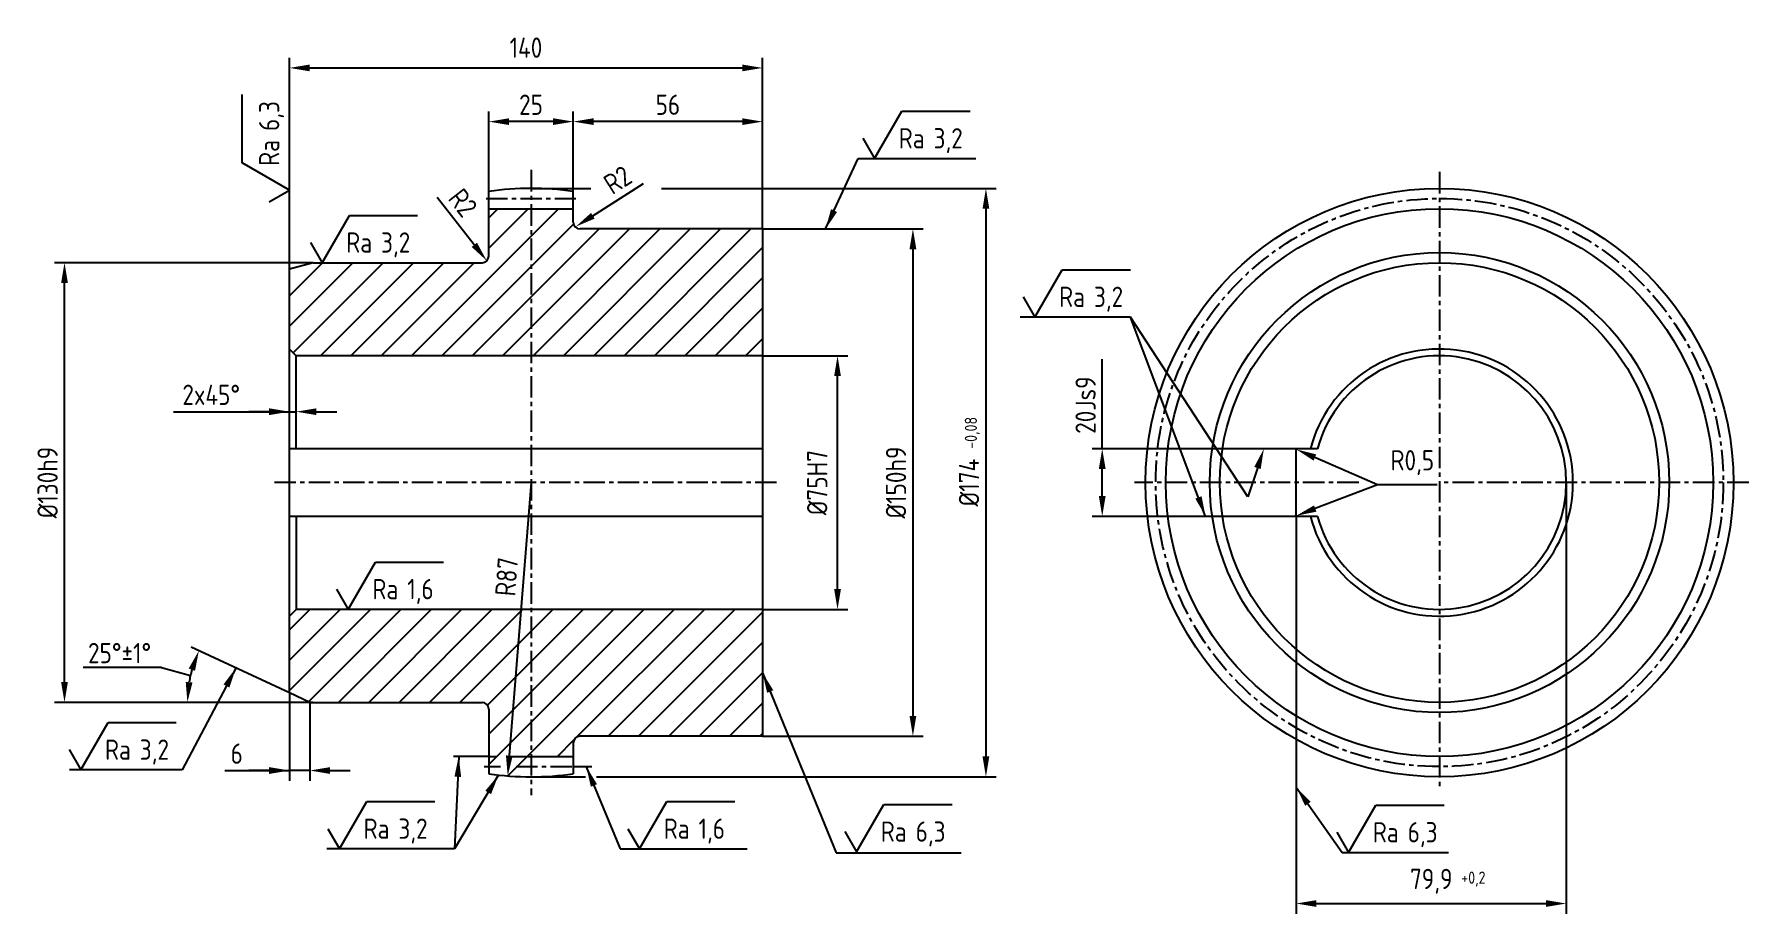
# Model space of a CAD drawing. Header units: millimetres. Extents: x 58 to 566, y 131 to 391.
import ezdxf

# ---------------------------------------------------------------- set-up
doc = ezdxf.new("R2010")
doc.units = ezdxf.units.MM
doc.linetypes.add('CENTER', pattern=[50.8, 31.75, -6.35, 6.35, -6.35])
for name, color, linetype in [('Bord', 1, 'Continuous'), ('Cen', 5, 'CENTER'), ('Cont', 6, 'Continuous'), ('Dim', 7, 'Continuous'), ('Hatch', 2, 'Continuous'), ('Text', 3, 'Continuous')]:
    doc.layers.add(name, color=color, linetype=linetype)
doc.styles.add('Style1', font='romans.shx', dxfattribs={"width": 0.8})
doc.dimstyles.new('Anqular_2', dxfattribs={"dimscale": 2, "dimtxt": 3, "dimasz": 3, "dimexe": 1.25, "dimexo": 0, "dimgap": 1.5, "dimtad": 2, "dimtoh": 1, "dimtxsty": 'Style1', "dimcen": 2.5, "dimclrt": 3, "dimadec": 0, "dimazin": 0, "dimtfac": 1, "dimtmove": 1, "dimatfit": 3, "dimfxl": 1, "dimarcsym": 0})
doc.dimstyles.new('DIA2', dxfattribs={"dimscale": 2, "dimtxt": 3, "dimasz": 3, "dimexe": 0.18, "dimexo": 0.0625, "dimgap": 1, "dimtad": 1, "dimdec": 0, "dimdsep": 46, "dimtxsty": 'Style1', "dimcen": 0.09, "dimclrt": 3, "dimadec": 0, "dimazin": 0, "dimtfac": 1, "dimtdec": 0, "dimtmove": 0, "dimatfit": 0, "dimfxl": 1, "dimtolj": 1, "dimarcsym": 0})
doc.dimstyles.new('LIN 2', dxfattribs={"dimscale": 2, "dimtxt": 3, "dimasz": 3, "dimexe": 1.5, "dimexo": 0, "dimgap": 1.5, "dimtad": 1, "dimtoh": 1, "dimdec": 4, "dimrnd": 1, "dimdsep": 46, "dimtxsty": 'Style1', "dimcen": 0, "dimdle": 2, "dimclrd": 256, "dimclrt": 3, "dimadec": 0, "dimazin": 0, "dimtfac": 0.666667, "dimtdec": 4, "dimtmove": 0, "dimatfit": 3, "dimfxl": 1, "dimtvp": 0.833333, "dimtolj": 1, "dimtzin": 0, "dimarcsym": 0})
doc.dimstyles.new('LIN2', dxfattribs={"dimscale": 2, "dimtxt": 3, "dimasz": 3, "dimexe": 1.5, "dimexo": 0, "dimgap": 1, "dimtad": 1, "dimdec": 1, "dimzin": 13, "dimdsep": 46, "dimtxsty": 'Style1', "dimcen": 0, "dimclrt": 3, "dimadec": 0, "dimazin": 0, "dimtfac": 1, "dimtdec": 1, "dimtmove": 1, "dimatfit": 2, "dimfxl": 1, "dimtolj": 1, "dimtzin": 13, "dimarcsym": 0})

# ---------------------------------------------------------------- blocks, each defined once
blk = doc.blocks.new('*D8')
at = {"layer": 'Dim', "color": 0, "lineweight": -2, "transparency": 16777216}
blk.add_line((205.19, 258.08), (198.77, 177.33), dxfattribs=at)
at = {"layer": 'Dim', "color": 0, "transparency": 16777216}
blk.add_solid([(197.77, 177.41), (199.77, 177.25), (198.29, 171.35)], dxfattribs=at)
at = {"layer": 'Dim', "color": 3, "transparency": 16777216, "insert": (197.96, 230.23), "char_height": 6, "attachment_point": 5, "rotation": 85.454, "style": 'Style1'}
blk.add_mtext('\\A1;R87', dxfattribs=at)
blk = doc.blocks.new('*D9')
at = {"layer": 'Dim', "color": 0, "lineweight": -2, "transparency": 16777216}
for p, q in [((192.69, 344.18), (192.69, 367.82)), ((217.69, 344.18), (217.69, 367.82)), ((211.69, 364.82), (198.69, 364.82))]:
    blk.add_line(p, q, dxfattribs=at)
at = {"layer": 'Dim', "color": 0, "transparency": 16777216}
for points in [[(198.69, 365.82), (198.69, 363.82), (192.69, 364.82)], [(211.69, 365.82), (211.69, 363.82), (217.69, 364.82)]]:
    blk.add_solid(points, dxfattribs=at)
at = {"layer": 'Dim', "color": 3, "transparency": 16777216, "insert": (205.19, 369.82), "char_height": 6, "attachment_point": 5, "style": 'Style1'}
blk.add_mtext('\\A1;25', dxfattribs=at)
blk = doc.blocks.new('*D10')
at = {"layer": 'Dim', "color": 0, "lineweight": -2, "transparency": 16777216}
for p, q in [((133.69, 273.78), (133.69, 282.04)), ((135.69, 273.78), (135.69, 282.04)), ((99.4, 279.04), (133.69, 279.04)), ((127.69, 279.04), (121.69, 279.04)), ((133.69, 279.04), (135.69, 279.04)), ((133.69, 279.04), (135.69, 279.04)), ((141.69, 279.04), (147.69, 279.04))]:
    blk.add_line(p, q, dxfattribs=at)
at = {"layer": 'Dim', "color": 0, "transparency": 16777216}
for points in [[(127.69, 280.04), (127.69, 278.04), (133.69, 279.04)], [(141.69, 280.04), (141.69, 278.04), (135.69, 279.04)]]:
    blk.add_solid(points, dxfattribs=at)
at = {"layer": 'Dim', "color": 3, "transparency": 16777216, "insert": (110.55, 284.04), "char_height": 6, "attachment_point": 5, "style": 'Style1'}
blk.add_mtext('\\A1;2x45%%D', dxfattribs=at)
blk = doc.blocks.new('*D11')
at = {"layer": 'Dim', "color": 0, "lineweight": -2, "transparency": 16777216}
for p, q in [((140.69, 323.08), (64.12, 323.08)), ((67.12, 199.08), (67.12, 317.08)), ((140.69, 193.08), (64.12, 193.08))]:
    blk.add_line(p, q, dxfattribs=at)
at = {"layer": 'Dim', "color": 0, "transparency": 16777216}
for points in [[(66.12, 317.08), (68.12, 317.08), (67.12, 323.08)], [(66.12, 199.08), (68.12, 199.08), (67.12, 193.08)]]:
    blk.add_solid(points, dxfattribs=at)
at = {"layer": 'Dim', "color": 3, "transparency": 16777216, "insert": (62.12, 258.08), "char_height": 6, "attachment_point": 5, "rotation": 90, "style": 'Style1'}
blk.add_mtext('\\A1;%%C130h9', dxfattribs=at)
blk = doc.blocks.new('*D12')
at = {"layer": 'Dim', "color": 0, "lineweight": -2, "transparency": 16777216}
for p, q in [((133.69, 195.88), (104.63, 209.43)), ((139.69, 193.08), (101, 193.08))]:
    blk.add_line(p, q, dxfattribs=at)
blk.add_arc((139.69, 193.08), 36.19, 164.5107, 170.4893, dxfattribs=at)
at = {"layer": 'Dim', "color": 0, "transparency": 16777216}
for points in [[(103.88, 203.09), (105.75, 202.4), (106.89, 208.37)], [(104.99, 198.98), (103, 199.14), (103.5, 193.08)]]:
    blk.add_solid(points, dxfattribs=at)
at = {"layer": 'Dim', "color": 3, "transparency": 16777216, "insert": (83.43, 207.67), "char_height": 6, "attachment_point": 5, "style": 'Style1'}
blk.add_mtext('25°%%p1%%d', dxfattribs=at)
blk = doc.blocks.new('*D13')
at = {"layer": 'Dim', "color": 0, "lineweight": -2, "transparency": 16777216}
for p, q in [((133.69, 195.88), (133.69, 169.93)), ((139.69, 193.08), (139.69, 169.93)), ((114.6, 172.93), (133.69, 172.93)), ((127.69, 172.93), (121.69, 172.93)), ((139.69, 172.93), (133.69, 172.93)), ((139.69, 172.93), (133.69, 172.93)), ((145.69, 172.93), (151.69, 172.93))]:
    blk.add_line(p, q, dxfattribs=at)
at = {"layer": 'Dim', "color": 0, "transparency": 16777216}
for points in [[(127.69, 173.93), (127.69, 171.93), (133.69, 172.93)], [(145.69, 173.93), (145.69, 171.93), (139.69, 172.93)]]:
    blk.add_solid(points, dxfattribs=at)
at = {"layer": 'Dim', "color": 3, "transparency": 16777216, "insert": (118.09, 177.93), "char_height": 6, "attachment_point": 5, "style": 'Style1'}
blk.add_mtext('\\A1;6', dxfattribs=at)
blk = doc.blocks.new('sherISO_03')
at = {"layer": 'Text'}
blk.add_line((4.04, 7), (14.12, 7), dxfattribs=at)
blk.add_lwpolyline([(-1.73, 3), (0, 0), (4.04, 7)], dxfattribs=at)
at = {"layer": 'Text', "style": 'Style1', "width": 0.8}
blk.add_text('Ra', height=3, dxfattribs=at).set_placement((3.58, 1.5))
blk.add_attdef('6,3', (8.73, 1.5), '', height=3, dxfattribs=at)
blk = doc.blocks.new('sherISO_04')
at = {"layer": 'Text'}
blk.add_line((4.04, 7), (14.12, 7), dxfattribs=at)
blk.add_lwpolyline([(-1.73, 3), (0, 0), (4.04, 7)], dxfattribs=at)
at = {"layer": 'Text', "style": 'Style1', "width": 0.8}
blk.add_text('Ra', height=3, dxfattribs=at).set_placement((3.58, 1.5))
blk.add_attdef('3,2', (8.73, 1.5), '', height=3, dxfattribs=at)
blk = doc.blocks.new('*D14')
at = {"layer": 'Dim', "color": 0, "lineweight": -2, "transparency": 16777216}
for p, q in [((273.69, 333.08), (321.21, 333.08)), ((318.21, 327.08), (318.21, 189.08)), ((273.69, 183.08), (321.21, 183.08))]:
    blk.add_line(p, q, dxfattribs=at)
at = {"layer": 'Dim', "color": 0, "transparency": 16777216}
for points in [[(317.21, 327.08), (319.21, 327.08), (318.21, 333.08)], [(317.21, 189.08), (319.21, 189.08), (318.21, 183.08)]]:
    blk.add_solid(points, dxfattribs=at)
at = {"layer": 'Dim', "color": 3, "transparency": 16777216, "insert": (313.21, 258.08), "char_height": 6, "attachment_point": 5, "rotation": 90, "style": 'Style1'}
blk.add_mtext('\\A1;%%C150h9', dxfattribs=at)
blk = doc.blocks.new('*D15')
at = {"layer": 'Dim', "color": 0, "lineweight": -2, "transparency": 16777216}
for p, q in [((217.69, 344.18), (217.69, 367.82)), ((273.69, 333.08), (273.69, 367.82)), ((267.69, 364.82), (223.69, 364.82))]:
    blk.add_line(p, q, dxfattribs=at)
at = {"layer": 'Dim', "color": 0, "transparency": 16777216}
for points in [[(223.69, 365.82), (223.69, 363.82), (217.69, 364.82)], [(267.69, 365.82), (267.69, 363.82), (273.69, 364.82)]]:
    blk.add_solid(points, dxfattribs=at)
at = {"layer": 'Dim', "color": 3, "transparency": 16777216, "insert": (245.69, 369.82), "char_height": 6, "attachment_point": 5, "style": 'Style1'}
blk.add_mtext('\\A1;56', dxfattribs=at)
blk = doc.blocks.new('*D16')
at = {"layer": 'Dim', "color": 0, "lineweight": -2, "transparency": 16777216}
for p, q in [((273.69, 295.58), (298.9, 295.58)), ((273.69, 220.58), (298.9, 220.58))]:
    blk.add_line(p, q, dxfattribs=at)
at = {"layer": 'Dim', "lineweight": -2, "transparency": 16777216}
blk.add_line((295.9, 226.58), (295.9, 289.58), dxfattribs=at)
at = {"layer": 'Dim', "transparency": 16777216}
for points in [[(294.9, 289.58), (296.9, 289.58), (295.9, 295.58)], [(294.9, 226.58), (296.9, 226.58), (295.9, 220.58)]]:
    blk.add_solid(points, dxfattribs=at)
at = {"layer": 'Dim', "color": 3, "transparency": 16777216, "insert": (289.9, 258.08), "char_height": 6, "attachment_point": 5, "rotation": 90, "style": 'Style1'}
blk.add_mtext('\\A1;%%c75H7', dxfattribs=at)
blk = doc.blocks.new('*D17')
at = {"layer": 'Dim', "color": 0, "lineweight": -2, "transparency": 16777216}
for p, q in [((133.69, 321.2), (133.69, 383.7)), ((273.69, 333.08), (273.69, 383.7))]:
    blk.add_line(p, q, dxfattribs=at)
at = {"layer": 'Dim', "lineweight": -2, "transparency": 16777216}
blk.add_line((139.69, 380.7), (267.69, 380.7), dxfattribs=at)
at = {"layer": 'Dim', "transparency": 16777216}
for points in [[(139.69, 381.7), (139.69, 379.7), (133.69, 380.7)], [(267.69, 381.7), (267.69, 379.7), (273.69, 380.7)]]:
    blk.add_solid(points, dxfattribs=at)
at = {"layer": 'Dim', "color": 3, "transparency": 16777216, "insert": (203.69, 386.7), "char_height": 6, "attachment_point": 5, "style": 'Style1'}
blk.add_mtext('\\A1;140', dxfattribs=at)
blk = doc.blocks.new('*D18')
at = {"layer": 'Dim', "color": 0, "lineweight": -2, "transparency": 16777216}
for p, q in [((511.55, 258.08), (511.55, 130.6)), ((431.65, 248.38), (431.65, 130.6))]:
    blk.add_line(p, q, dxfattribs=at)
at = {"layer": 'Dim', "lineweight": -2, "transparency": 16777216}
blk.add_line((437.65, 133.6), (505.55, 133.6), dxfattribs=at)
at = {"layer": 'Dim', "transparency": 16777216}
for points in [[(437.65, 134.6), (437.65, 132.6), (431.65, 133.6)], [(505.55, 134.6), (505.55, 132.6), (511.55, 133.6)]]:
    blk.add_solid(points, dxfattribs=at)
at = {"layer": 'Dim', "color": 3, "transparency": 16777216, "insert": (471.6, 140.17), "char_height": 6, "attachment_point": 5, "style": 'Style1'}
blk.add_mtext('\\A1;79,9', dxfattribs=at)
blk = doc.blocks.new('*D19')
at = {"layer": 'Dim', "lineweight": -2, "transparency": 16777216}
for p, q in [((455.71, 257.41), (437.18, 265.5)), ((473.34, 257.41), (455.71, 257.41))]:
    blk.add_line(p, q, dxfattribs=at)
at = {"layer": 'Dim', "transparency": 16777216}
blk.add_solid([(437.58, 266.41), (436.78, 264.58), (431.68, 267.9)], dxfattribs=at)
at = {"layer": 'Dim', "color": 3, "transparency": 16777216, "insert": (466.02, 263.98), "char_height": 6, "attachment_point": 5, "style": 'Style1'}
blk.add_mtext('\\A1;R0,5', dxfattribs=at)

msp = doc.modelspace()

# ---------------------------------------------------------------- hatches: boundary and pattern name
at = {"layer": 'Hatch'}
h = msp.add_hatch(dxfattribs=at)
h.set_pattern_fill('ANSI31', color=256, scale=2, style=0)
h.paths.add_polyline_path([(205.18829, 295.57882), (205.18829, 339.07882), (192.68829, 339.07882), (192.68829, 325.07882, -0.414213562), (190.68829, 323.07882), (140.68829, 323.07882), (133.68829, 321.20317), (133.68829, 297.57882), (135.68829, 295.57882)])
h.paths.add_polyline_path([(273.68829, 295.57882), (273.68829, 333.07882), (225.68829, 333.07882), (219.68829, 333.07882, -0.414213562), (217.68829, 335.07882), (217.68829, 339.07882), (205.18829, 339.07882), (205.18829, 295.57882)])
h.paths.add_polyline_path([(273.68829, 183.07882), (273.68829, 220.57882), (205.18829, 220.57882), (205.18829, 177.07882), (217.68829, 177.07882), (217.68829, 181.07882, -0.414213562), (219.68829, 183.07882)])
h.paths.add_polyline_path([(190.68829, 193.07882, -0.414213562), (192.68829, 191.07882), (192.68829, 171.98149, 0.036059904), (205.18829, 171.07882), (205.18829, 220.57882), (135.68829, 220.57882), (133.68829, 218.57882), (133.68829, 195.87666), (139.68829, 193.07882), (140.68829, 193.07882)])

# ---------------------------------------------------------------- linework, layer by layer
at = {"color": 0, "linetype": 'ByBlock'}
msp.add_line((140.68829, 193.07882), (115.49797, 193.07882), dxfattribs=at)
at = {"layer": 'Bord'}
msp.add_circle((474.05248, 258.07882), 81, dxfattribs=at)
at = {"layer": 'Cen', "ltscale": 0.2}
for p, q in [((205.18829, 350.53293), (205.18829, 165.62471)), ((474.05248, 349.93053), (474.05248, 168.21965)), ((191.87956, 342.07882), (218.49703, 342.07882)), ((277.82881, 258.07882), (128.81115, 258.07882)), ((450.16032, 258.07882), (383.74665, 258.07882)), ((565.56351, 258.07882), (475.22794, 258.07882)), ((191.32784, 174.07882), (196.17649, 174.07882)), ((200.78272, 174.07882), (218.49703, 174.07882))]:
    msp.add_line(p, q, dxfattribs=at)
msp.add_circle((474.05248, 258.07882), 84, dxfattribs=at)
at = {"layer": 'Cont'}
for p, q in [((192.68829, 325.07882), (192.68829, 344.17615)), ((217.68829, 335.07882), (217.68829, 344.17615)), ((192.68829, 339.07882), (217.68829, 339.07882)), ((273.68829, 333.07882), (219.68829, 333.07882)), ((273.68829, 333.07882), (225.68829, 333.07882)), ((273.68829, 333.07882), (273.68829, 183.07882)), ((140.68829, 323.07882), (133.68829, 321.20317)), ((133.68829, 195.87666), (133.68829, 321.20317)), ((140.68829, 323.07882), (190.68829, 323.07882)), ((133.68829, 297.57882), (135.68829, 295.57882)), ((135.68829, 268.07882), (135.68829, 295.57882)), ((273.68829, 295.57882), (135.68829, 295.57882)), ((273.68829, 268.07882), (133.68829, 268.07882)), ((431.65248, 248.37882), (431.65248, 267.77882)), ((437.9104, 268.07882), (431.95248, 268.07882)), ((273.68829, 248.07882), (133.68829, 248.07882)), ((135.68829, 248.07882), (135.68829, 220.57882)), ((437.9104, 248.07882), (431.95248, 248.07882)), ((133.68829, 218.57882), (135.68829, 220.57882)), ((273.68829, 220.57882), (135.68829, 220.57882)), ((139.68829, 193.07882), (133.68829, 195.87666)), ((139.68829, 193.07882), (190.68829, 193.07882)), ((150.68829, 193.07882), (190.68829, 193.07882)), ((150.68829, 193.07882), (190.68829, 193.07882)), ((192.68829, 191.07882), (192.68829, 171.98149)), ((273.68829, 183.07882), (219.68829, 183.07882)), ((217.68829, 181.07882), (217.68829, 171.98149)), ((192.68829, 177.07882), (194.95378, 177.07882)), ((199.26589, 177.07882), (217.68829, 177.07882))]:
    msp.add_line(p, q, dxfattribs=at)
for radius in [87, 68, 65]:
    msp.add_circle((474.05248, 258.07882), radius, dxfattribs=at)
for centre, radius, start, end in [((205.18829, 258.07882), 87, 81.7392581, 98.2607419), ((219.68829, 335.07882), 2, 180, 270), ((190.68829, 325.07882), 2, 270, 360), ((474.05248, 258.07882), 39.5, 194.6648537, 165.3351463), ((474.05248, 258.07882), 37.5, 195.46601, 164.53399), ((431.95248, 267.77882), 0.3, 90, 180), ((431.95248, 248.37882), 0.3, 180, 270), ((190.68829, 191.07882), 2, 360, 90), ((219.68829, 181.07882), 2, 90, 180), ((205.18829, 258.07882), 87, 261.7392581, 278.2607419), ((205.18829, 258.07882), 87, 261.7392581, 278.2607419)]:
    msp.add_arc(centre, radius, start, end, dxfattribs=at)
at = {"layer": 'Dim'}
for p, q in [((302.00576, 353.89312), (336.78574, 353.89312)), ((205.18829, 345.07882), (222.93082, 345.07882)), ((223.48437, 336.98333), (238.47341, 346.53069)), ((243.79221, 345.07882), (342.81459, 345.07882)), ((188.4056, 328.39037), (177.45569, 342.38763)), ((339.81459, 339.07882), (339.81459, 177.07882)), ((417.32676, 253.87418), (382.64752, 307.01336)), ((374.23672, 268.07882), (374.23672, 294.58583)), ((435.83926, 268.07882), (371.23672, 268.07882)), ((374.23672, 254.07882), (374.23672, 262.07882)), ((420.17586, 262.3889), (417.32676, 253.87418)), ((455.70766, 257.40862), (437.28054, 250.40411)), ((466.47909, 257.40862), (455.70766, 257.40862)), ((435.83926, 248.07882), (371.23672, 248.07882)), ((95.80806, 203.41086), (72.62951, 203.41086)), ((95.80806, 203.41086), (104.39548, 201.07706)), ((192.68829, 177.07882), (182.25354, 177.07882)), ((217.68829, 174.07882), (223.19236, 174.07882)), ((205.18829, 171.07882), (221.27508, 171.07882)), ((224.59036, 171.07882), (342.81459, 171.07882)), ((231.52805, 149.73532), (269.16233, 149.73532)), ((295.54297, 148.63416), (332.46208, 148.63416))]:
    msp.add_line(p, q, dxfattribs=at)
for points in [[(338.81459, 339.07882), (340.81459, 339.07882), (339.81459, 345.07882)], [(222.94713, 337.82676), (224.0216, 336.13989), (218.42376, 333.75994)], [(189.19322, 329.00652), (187.61797, 327.77422), (192.10251, 323.66461)], [(373.23672, 262.07882), (375.23672, 262.07882), (374.23672, 268.07882)], [(419.22754, 262.70621), (422.07975, 268.07882), (421.12418, 262.07158)], [(373.23672, 254.07882), (375.23672, 254.07882), (374.23672, 248.07882)], [(436.92522, 251.33886), (437.63585, 249.46937), (431.67206, 248.27222)], [(338.81459, 177.07882), (340.81459, 177.07882), (339.81459, 171.07882)]]:
    msp.add_solid(points, dxfattribs=at)

# ---------------------------------------------------------------- block references
at = {"layer": 'Dim', "xscale": 2, "yscale": 2, "zscale": 2}
for name, p, rotation, values in [('sherISO_03', (133.68829, 344.57631), 90, {'6,3': '6,3'}), ('sherISO_04', (151.09123, 220.57882), 359.99999999999346, {'3,2': '1,6'})]:
    msp.add_blockref(name, p, dxfattribs=dict(at, rotation=rotation)).add_auto_attribs(values)
for p, values in [((306.86645, 353.89312), {'3,2': '3,2'}), ((143.34907, 323.07882), {'3,2': '3,2'}), ((354.32585, 307.01336), {'3,2': '3,2'}), ((71.94549, 173.10582), {'3,2': '3,2'}), ((148.48097, 149.73532), {'3,2': '3,2'}), ((237.30917, 149.73532), {'3,2': '1,6'}), ((301.54563, 148.87005), {'3,2': '6,3'}), ((447.16398, 148.67547), {'3,2': '6,3'})]:
    msp.add_blockref('sherISO_04', p, dxfattribs=at).add_auto_attribs(values)

# ---------------------------------------------------------------- texts
at = {"layer": 'Dim', "color": 3, "char_height": 6, "attachment_point": 5, "style": 'Style1'}
for s, insert, rotation in [('\\A1;R2', (230.82304, 347.58588), 32.4953515), ('\\A1;R2', (185.02033, 340.83264), 308.0356754), ('\\A1;20Js9', (369.32089, 280.989), 90), ('\\A1;%%C174', (334.81459, 258.07882), 90)]:
    msp.add_mtext(s, dxfattribs=dict(at, insert=insert, rotation=rotation))
at = {"layer": 'Text', "lineweight": -3, "style": 'Style1', "width": 0.8}
msp.add_text('-0,08', height=3.6, rotation=90, dxfattribs=at).set_placement((337.16602, 268.06504))
msp.add_text('+0,2', height=3.6, dxfattribs=at).set_placement((480.49432, 139.45429))

# ---------------------------------------------------------------- dimensions: what is measured, and where the dimension line sits
at = {"layer": 'Dim'}
dim = msp.add_linear_dim(base=(273.68829, 380.70022), p1=(133.68829, 321.20317), p2=(273.68829, 333.07882), dimstyle='LIN 2', dxfattribs=at)
dim.commit()
dim.dimension.update_dxf_attribs({"geometry": '*D17', "text_midpoint": (203.68829, 386.70022)})
for base, p1, p2, picture, middle in [((192.68829, 364.82483), (217.68829, 344.17615), (192.68829, 344.17615), '*D9', (205.18829, 369.82483)), ((217.68829, 364.82483), (273.68829, 333.07882), (217.68829, 344.17615), '*D15', (245.68829, 369.82483))]:
    dim = msp.add_linear_dim(base=base, p1=p1, p2=p2, angle=180, dimstyle='LIN2', dxfattribs=at)
    dim.commit()
    dim.dimension.update_dxf_attribs({"geometry": picture, "text_midpoint": middle})
for base, p1, p2, text, dimstyle, picture, middle in [((318.2105, 183.07882), (273.68829, 333.07882), (273.68829, 183.07882), '%%C<>h9', 'LIN2', '*D14', (313.2105, 258.07882)), ((67.11823, 323.07882), (140.68829, 193.07882), (140.68829, 323.07882), '%%C<>h9', 'LIN2', '*D11', (62.11823, 258.07882)), ((295.89808, 295.57882), (273.68829, 220.57882), (273.68829, 295.57882), '%%c<>H7', 'LIN 2', '*D16', (289.89808, 258.07882))]:
    dim = msp.add_linear_dim(base=base, p1=p1, p2=p2, angle=90, text=text, dimstyle=dimstyle, dxfattribs=at)
    dim.commit()
    dim.dimension.update_dxf_attribs({"geometry": picture, "text_midpoint": middle})
dim = msp.add_linear_dim(base=(135.68829, 279.03908), p1=(133.68829, 273.7777), p2=(135.68829, 273.7777), angle=180, text='2x45%%D', dimstyle='LIN2', override={"dimtofl": 1}, dxfattribs=at)
dim.commit()
dim.dimension.update_dxf_attribs({"geometry": '*D10', "text_midpoint": (110.54544, 279.03908), "dimtype": 160})
dim = msp.add_radius_dim(center=(431.95248, 267.77882), mpoint=(431.67754, 267.89884), text='<>,5', dimstyle='LIN 2', override={"dimtmove": 1}, dxfattribs=at)
dim.commit()
dim.dimension.update_dxf_attribs({"geometry": '*D19', "text_midpoint": (455.70766, 257.40862), "dimtype": 164})
dim = msp.add_radius_dim(center=(205.18829, 258.07882), mpoint=(198.29277, 171.35252), dimstyle='DIA2', dxfattribs=at)
dim.commit()
dim.dimension.update_dxf_attribs({"geometry": '*D8', "text_midpoint": (202.94231, 229.83069), "dimtype": 164})
dim = msp.add_linear_dim(base=(511.55248, 133.59683), p1=(431.65248, 248.37882), p2=(511.55248, 258.07882), text='79,9', dimstyle='LIN 2', dxfattribs=at)
dim.commit()
dim.dimension.update_dxf_attribs({"geometry": '*D18', "text_midpoint": (471.60248, 140.16826)})
dim = msp.add_angular_dim_2l(base=(103.88261, 198.32358), line1=((139.68829, 193.07882), (133.68829, 195.87666)), line2=((139.68829, 193.07882), (180.68829, 193.07882)), text='<>%%p1%%d', dimstyle='Anqular_2', dxfattribs=at)
dim.commit()
dim.dimension.update_dxf_attribs({"geometry": '*D12', "text_midpoint": (98.19588, 203.83796), "dimtype": 162})
dim = msp.add_linear_dim(base=(133.68829, 172.92907), p1=(139.68829, 193.07882), p2=(133.68829, 195.87666), angle=180, dimstyle='LIN2', override={"dimcen": -0.09, "dimtofl": 1}, dxfattribs=at)
dim.commit()
dim.dimension.update_dxf_attribs({"geometry": '*D13', "text_midpoint": (118.08829, 172.92907), "dimtype": 160})

# ---------------------------------------------------------------- leaders
for points, dimstyle, override in [([(292.35061, 333.07882), (302.00576, 353.89312)], 'Anqular_2', {"dimgap": 1.5, "dimtad": 0}), ([(404.82815, 248.07882), (382.64752, 307.01336), (349.9047, 307.01336)], 'LIN 2', {"dimgap": 1.5, "dimtad": 0}), ([(117.84228, 203.23816), (101.95983, 173.10582), (68.60605, 173.10582)], 'LIN 2', {"dimgap": 1.5, "dimtad": 0}), ([(273.68829, 201.85641), (295.54297, 148.63416)], 'Anqular_2', {"dimgap": 1.5, "dimtad": 0}), ([(183.78358, 177.07882), (182.58911, 149.73532)], 'Anqular_2', {"dimgap": 1.5, "dimtad": 0}), ([(221.53482, 174.07164), (231.52805, 149.73532)], 'Anqular_2', {"dimgap": 1.5, "dimtad": 0}), ([(195.58156, 171.61084), (182.58911, 149.73532), (144.77945, 149.73532)], 'LIN2', {"dimgap": 1, "dimtad": 0}), ([(431.65248, 167.99302), (445.26479, 148.67547), (476.7175, 148.67547)], 'LIN2', {"dimgap": 1, "dimtad": 0})]:
    msp.add_leader(points, dimstyle=dimstyle, override=override, dxfattribs=at)

doc.saveas('drawing.dxf')
